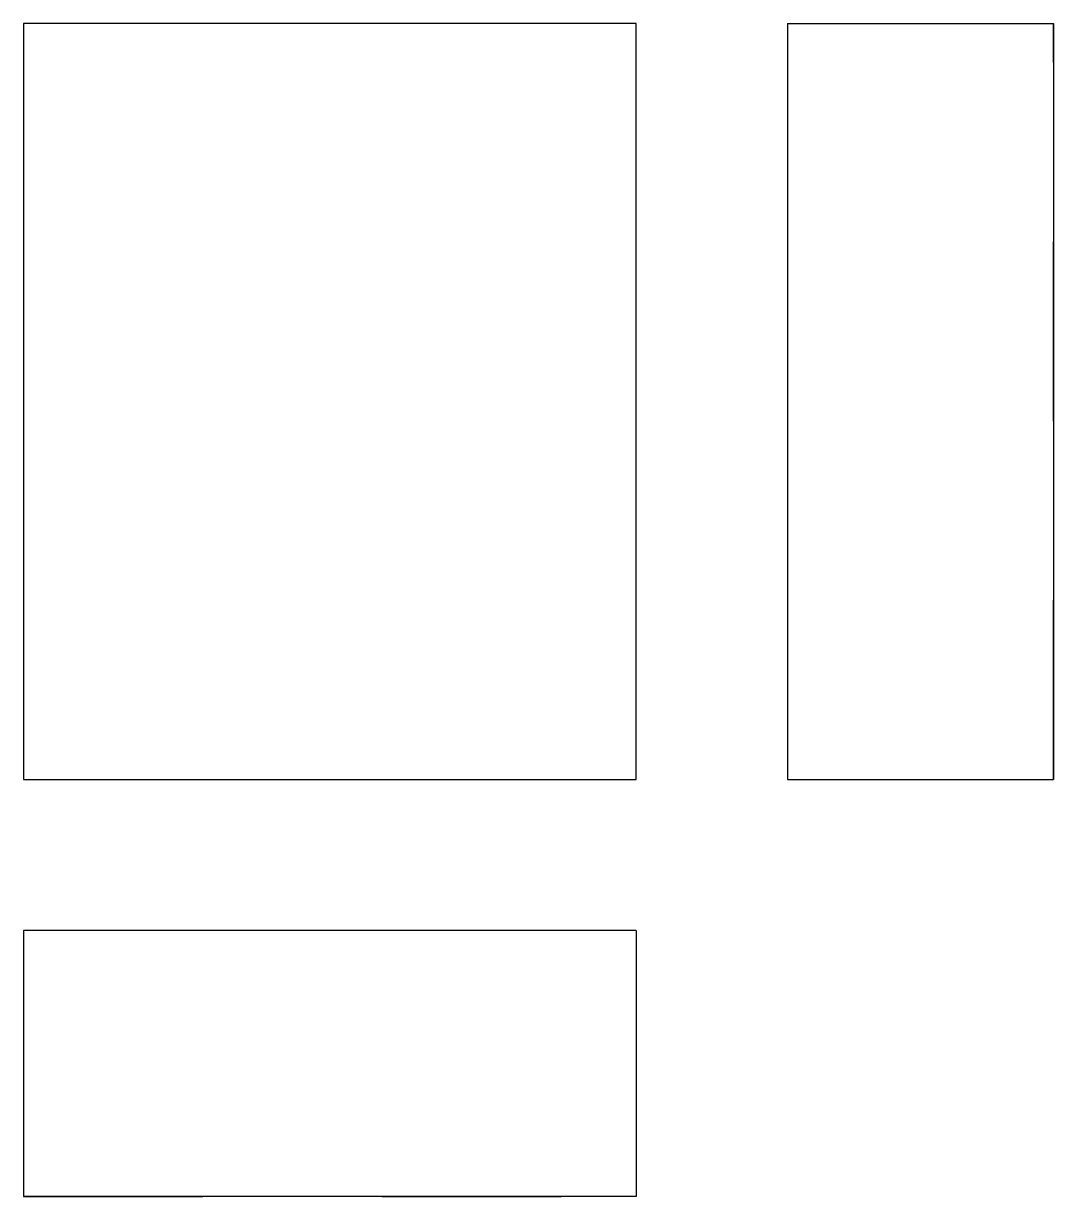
# Model space of a CAD drawing. Extents: x 0 to 0.575, y 0 to 0.655.
import ezdxf

# ---------------------------------------------------------------- set-up
doc = ezdxf.new("R2010")
doc.units = 0
doc.linetypes.add('HIDDEN', pattern=[0.021094, 0.01407, -0.007024])
for name, color, linetype in [('FRONT', 7, 'CONTINUOUS'), ('LEFT', 7, 'CONTINUOUS'), ('LEFT_HID', 7, 'HIDDEN'), ('TOP', 7, 'CONTINUOUS'), ('TOP_HID', 7, 'HIDDEN')]:
    doc.layers.add(name, color=color, linetype=linetype)

msp = doc.modelspace()

# ---------------------------------------------------------------- linework, layer by layer
at = {"layer": 'FRONT'}
for p, q in [((0.341941, 0.654688), (0, 0.654688)), ((0, 0.654688), (0, 0.232813)), ((0.341941, 0.232813), (0.341941, 0.654688)), ((0, 0.232813), (0.341941, 0.232813))]:
    msp.add_line(p, q, dxfattribs=at)
at = {"layer": 'LEFT'}
for p, q in [((0.426316, 0.654688), (0.574753, 0.654688)), ((0.426316, 0.654688), (0.426316, 0.232813)), ((0.574753, 0.654688), (0.574753, 0.232813)), ((0.426316, 0.232813), (0.574753, 0.232813))]:
    msp.add_line(p, q, dxfattribs=at)
at = {"layer": 'LEFT_HID', "linetype": 'HIDDEN'}
msp.add_line((0.574753, 0.232813), (0.574753, 0.654688), dxfattribs=at)
at = {"layer": 'TOP'}
for p, q in [((0, 0.148438), (0, 0)), ((0.341941, 0.148438), (0, 0.148438)), ((0.341941, 0.148438), (0.341941, 0)), ((0.341941, 0), (0, 0))]:
    msp.add_line(p, q, dxfattribs=at)
at = {"layer": 'TOP_HID', "linetype": 'HIDDEN'}
msp.add_line((0, 0), (0.341941, 0), dxfattribs=at)

doc.saveas('drawing.dxf')
